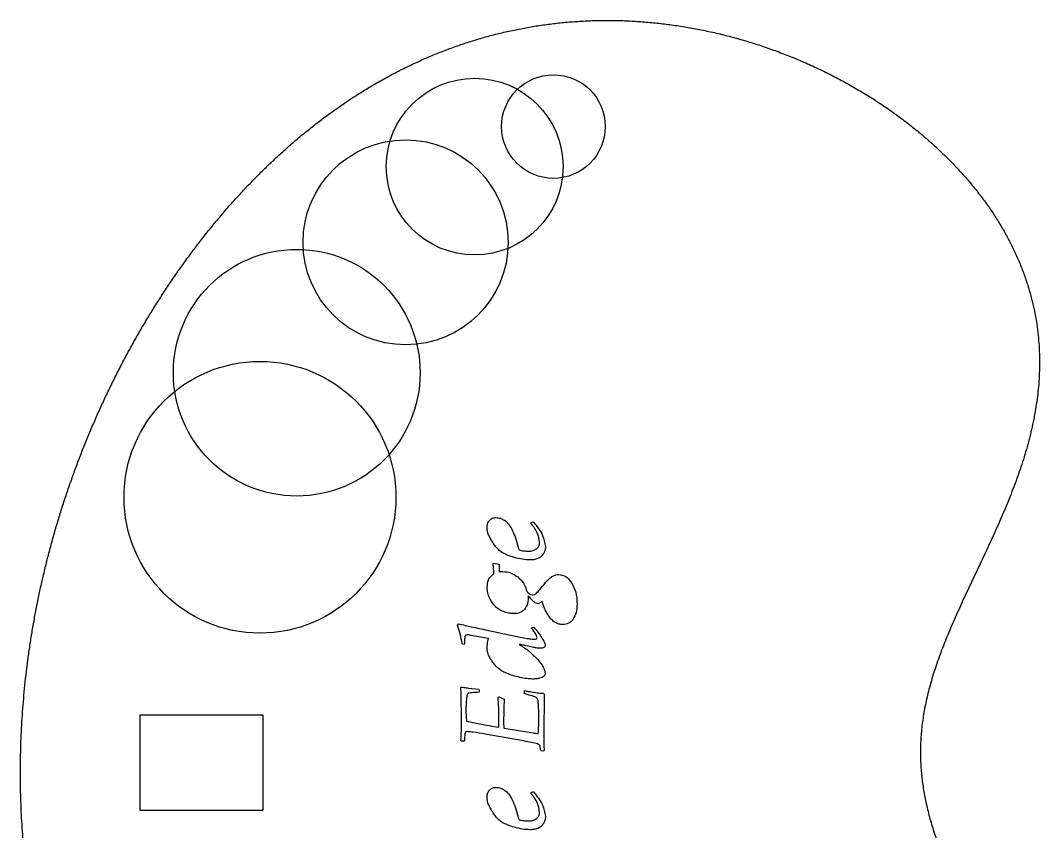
# Model space of a CAD drawing. Header units: millimetres. Extents: x -78 to -10, y -53 to 49.
# Drawn here: x -78.4 to -10.4, y -5.6 to 48.5 of the extents above; entities that cross this region are included whole.
import ezdxf

# ---------------------------------------------------------------- set-up
doc = ezdxf.new("R2010")
doc.units = ezdxf.units.MM
doc.layers.get('0').update_dxf_attribs({"linetype": 'CONTINUOUS'})

msp = doc.modelspace()

# ---------------------------------------------------------------- linework, layer by layer
for p, q in [((-44.386, 14.957), (-44.37, 15)), ((-44.37, 15), (-44.273, 15.043)), ((-44.273, 15.043), (-44.222, 15.035)), ((-45.242, 13.359), (-45.199, 13.176)), ((-46.913, 12.285), (-46.894, 12.301)), ((-46.894, 12.301), (-46.503, 12.238)), ((-49.281, 8.148), (-49.206, 8.246)), ((-47.312, 7.828), (-45.109, 7.367)), ((-44.347, 7.953), (-44.335, 7.996)), ((-44.335, 7.996), (-44.245, 8.035)), ((-44.245, 8.035), (-44.195, 8.023)), ((-48.937, 6.887), (-48.972, 6.918)), ((-48.839, 6.875), (-48.937, 6.887)), ((-48.808, 6.906), (-48.839, 6.875)), ((-48.804, 7.234), (-48.808, 6.906)), ((-47.214, 7.277), (-48.398, 7.48)), ((-45.144, 6.887), (-45.148, 6.867)), ((-49.054, 3.996), (-49.023, 4.027)), ((-48.538, 3.957), (-47.859, 3.883)), ((-47.859, 3.883), (-47.827, 3.851)), ((-47.827, 3.715), (-47.859, 3.684)), ((-47.827, 3.851), (-47.827, 3.715)), ((-44.808, 3.769), (-44.777, 3.797)), ((-44.808, 3.605), (-44.808, 3.769)), ((-44.777, 3.57), (-44.808, 3.605)), ((-43.538, 3.609), (-43.503, 3.559)), ((-43.503, 3.559), (-43.534, 0.84)), ((-46.574, 3.348), (-46.534, 3.375)), ((-46.534, 3.375), (-46.163, 3.226)), ((-45.663, 0.582), (-47.441, 0.894)), ((-46.199, 1.293), (-44.773, 1.055)), ((-49.023, 0.43), (-49.054, 0.465)), ((-48.855, 0.41), (-49.023, 0.43)), ((-48.824, 0.434), (-48.855, 0.41)), ((-43.702, -0.227), (-43.734, -0.188)), ((-43.534, -0.238), (-43.702, -0.227)), ((-43.503, -0.211), (-43.534, -0.238)), ((-44.386, -3.043), (-44.37, -3)), ((-44.37, -3), (-44.273, -2.957)), ((-44.273, -2.957), (-44.222, -2.965)), ((-45.242, -4.641), (-45.199, -4.824))]:
    msp.add_line(p, q)
msp.add_lwpolyline([(-62.24, -4.185), (-62.24, 2.165), (-70.469, 2.165), (-70.469, -4.185)], close=True)
for centre, radius in [((-48.139, 38.752), 5.893), ((-42.886, 41.423), 3.455), ((-52.745, 33.699), 6.838), ((-60, 25), 8.228), ((-62.452, 16.693), 9.065)]:
    msp.add_circle(centre, radius)
msp.add_open_spline([(-32.295, -52.278), (-30.818, -51.894), (-27.888, -50.922), (-23.623, -48.87), (-18.447, -45.074), (-13.487, -39.077), (-10.564, -32.429), (-9.919, -25.696), (-11.356, -19.308), (-14.052, -13.425), (-16.853, -8), (-18.641, -2.86), (-18.638, 2.227), (-16.831, 7.47), (-14.008, 13.002), (-11.317, 18.867), (-9.946, 24.997), (-10.756, 31.181), (-13.934, 37.054), (-19.181, 42.167), (-25.894, 46.071), (-33.35, 48.392), (-40.894, 48.916), (-48.096, 47.651), (-54.693, 44.764), (-60.548, 40.523), (-65.609, 35.244), (-69.864, 29.233), (-73.298, 22.732), (-75.897, 15.925), (-77.647, 8.947), (-78.532, 1.892), (-78.54, -5.18), (-77.66, -12.233), (-75.887, -19.242), (-73.219, -26.152), (-69.664, -32.862), (-65.235, -39.191), (-59.96, -44.846), (-53.88, -49.421), (-47.093, -52.491), (-41.242, -53.45), (-36.752, -53.228), (-33.772, -52.663), (-32.295, -52.278)], degree=5)
for points, knots in [([(-47.312, 14.664), (-47.307, 14.757), (-47.297, 14.932), (-47.201, 15.079), (-47.156, 15.148)], [0, 0, 0, 0, 0.02723481, 0.0517074, 0.0517074, 0.0517074, 0.0517074]), ([(-47.156, 15.148), (-47.097, 15.203), (-46.975, 15.317), (-46.808, 15.329), (-46.722, 15.336)], [0, 0, 0, 0, 0.02335968, 0.0485074, 0.0485074, 0.0485074, 0.0485074]), ([(-46.722, 15.336), (-46.618, 15.328), (-46.41, 15.313), (-46.229, 15.209), (-46.138, 15.156)], [0, 0, 0, 0, 0.03074979, 0.06180517, 0.06180517, 0.06180517, 0.06180517]), ([(-46.138, 15.156), (-46.046, 15.076), (-45.835, 14.891), (-45.705, 14.641), (-45.632, 14.5)], [0, 0, 0, 0, 0.03635936, 0.08349749, 0.08349749, 0.08349749, 0.08349749]), ([(-44.222, 15.035), (-43.987, 14.754), (-43.585, 14.272), (-43.461, 13.661), (-43.409, 13.406)], [0, 0, 0, 0, 0.1076726, 0.1845265, 0.1845265, 0.1845265, 0.1845265]), ([(-47.169, 14.1), (-47.211, 14.194), (-47.29, 14.374), (-47.305, 14.57), (-47.312, 14.664)], [0, 0, 0, 0, 0.030592, 0.05860263, 0.05860263, 0.05860263, 0.05860263]), ([(-45.632, 14.5), (-45.555, 14.327), (-45.39, 13.959), (-45.293, 13.567), (-45.242, 13.359)], [0, 0, 0, 0, 0.0566558, 0.120776, 0.120776, 0.120776, 0.120776]), ([(-43.808, 13.691), (-43.844, 13.89), (-43.928, 14.358), (-44.219, 14.738), (-44.386, 14.957)], [0, 0, 0, 0, 0.0597812, 0.1408972, 0.1408972, 0.1408972, 0.1408972]), ([(-46.794, 13.484), (-46.867, 13.588), (-47.004, 13.786), (-47.116, 13.999), (-47.169, 14.1)], [0, 0, 0, 0, 0.03793219, 0.07211268, 0.07211268, 0.07211268, 0.07211268]), ([(-44.015, 13.254), (-43.955, 13.312), (-43.831, 13.432), (-43.816, 13.603), (-43.808, 13.691)], [0, 0, 0, 0, 0.02434479, 0.04987457, 0.04987457, 0.04987457, 0.04987457]), ([(-46.298, 12.998), (-46.387, 13.062), (-46.577, 13.199), (-46.719, 13.385), (-46.794, 13.484)], [0, 0, 0, 0, 0.03263828, 0.06981289, 0.06981289, 0.06981289, 0.06981289]), ([(-45.482, 12.674), (-45.644, 12.722), (-45.926, 12.806), (-46.187, 12.941), (-46.298, 12.998)], [0, 0, 0, 0, 0.05070794, 0.08800839, 0.08800839, 0.08800839, 0.08800839]), ([(-45.199, 13.176), (-45.084, 13.153), (-44.878, 13.112), (-44.668, 13.102), (-44.574, 13.098)], [0, 0, 0, 0, 0.03487087, 0.06306354, 0.06306354, 0.06306354, 0.06306354]), ([(-44.574, 13.098), (-44.466, 13.102), (-44.266, 13.109), (-44.094, 13.208), (-44.015, 13.254)], [0, 0, 0, 0, 0.03178391, 0.05877683, 0.05877683, 0.05877683, 0.05877683]), ([(-43.529, 12.961), (-43.572, 12.89), (-43.659, 12.75), (-43.8, 12.665), (-43.87, 12.623)], [0, 0, 0, 0, 0.02452289, 0.0486807, 0.0486807, 0.0486807, 0.0486807]), ([(-43.409, 13.406), (-43.415, 13.332), (-43.427, 13.176), (-43.494, 13.034), (-43.529, 12.961)], [0, 0, 0, 0, 0.02227048, 0.04644357, 0.04644357, 0.04644357, 0.04644357]), ([(-46.863, 11.609), (-46.865, 11.741), (-46.869, 11.968), (-46.9, 12.192), (-46.913, 12.285)], [0, 0, 0, 0, 0.03958513, 0.06782031, 0.06782031, 0.06782031, 0.06782031]), ([(-44.441, 12.512), (-44.61, 12.519), (-44.962, 12.536), (-45.304, 12.627), (-45.482, 12.674)], [0, 0, 0, 0, 0.050602, 0.1056243, 0.1056243, 0.1056243, 0.1056243]), ([(-43.87, 12.623), (-43.954, 12.591), (-44.137, 12.52), (-44.334, 12.514), (-44.441, 12.512)], [0, 0, 0, 0, 0.0267282, 0.05849097, 0.05849097, 0.05849097, 0.05849097]), ([(-47.3, 10.676), (-47.289, 10.878), (-47.268, 11.251), (-46.99, 11.497), (-46.863, 11.609)], [0, 0, 0, 0, 0.0579745, 0.1070002, 0.1070002, 0.1070002, 0.1070002]), ([(-46.503, 12.238), (-46.506, 12.204), (-46.51, 12.136), (-46.511, 12.068), (-46.511, 12.035)], [0, 0, 0, 0, 0.01036871, 0.02033127, 0.02033127, 0.02033127, 0.02033127]), ([(-46.511, 12.035), (-46.51, 11.986), (-46.509, 11.882), (-46.5, 11.778), (-46.495, 11.723)], [0, 0, 0, 0, 0.01465365, 0.03129652, 0.03129652, 0.03129652, 0.03129652]), ([(-46.495, 11.723), (-46.456, 11.727), (-46.38, 11.736), (-46.305, 11.737), (-46.269, 11.738)], [0, 0, 0, 0, 0.01197148, 0.02272078, 0.02272078, 0.02272078, 0.02272078]), ([(-46.269, 11.738), (-46.088, 11.723), (-45.722, 11.691), (-45.42, 11.482), (-45.267, 11.377)], [0, 0, 0, 0, 0.0535506, 0.108161, 0.108161, 0.108161, 0.108161]), ([(-45.267, 11.377), (-45.129, 11.243), (-44.845, 10.969), (-44.717, 10.594), (-44.652, 10.402)], [0, 0, 0, 0, 0.0567898, 0.1167367, 0.1167367, 0.1167367, 0.1167367]), ([(-44.021, 10.299), (-43.947, 10.375), (-43.733, 10.599), (-43.538, 10.839), (-43.409, 10.996)], [0, 0, 0, 0, 0.03184793, 0.09276087, 0.09276087, 0.09276087, 0.09276087]), ([(-43.409, 10.996), (-43.329, 11.094), (-43.189, 11.264), (-43.006, 11.384), (-42.929, 11.435)], [0, 0, 0, 0, 0.03783601, 0.06542812, 0.06542812, 0.06542812, 0.06542812]), ([(-42.929, 11.435), (-42.863, 11.466), (-42.737, 11.523), (-42.599, 11.534), (-42.534, 11.539)], [0, 0, 0, 0, 0.02165446, 0.04106608, 0.04106608, 0.04106608, 0.04106608]), ([(-42.534, 11.539), (-42.368, 11.509), (-42.007, 11.444), (-41.789, 11.146), (-41.671, 10.984)], [0, 0, 0, 0, 0.0487896, 0.106191, 0.106191, 0.106191, 0.106191]), ([(-41.671, 10.984), (-41.566, 10.78), (-41.343, 10.344), (-41.323, 9.854), (-41.312, 9.594)], [0, 0, 0, 0, 0.0680645, 0.1451523, 0.1451523, 0.1451523, 0.1451523]), ([(-47.144, 9.975), (-47.189, 10.085), (-47.282, 10.31), (-47.294, 10.553), (-47.3, 10.676)], [0, 0, 0, 0, 0.03562534, 0.07230862, 0.07230862, 0.07230862, 0.07230862]), ([(-44.652, 10.402), (-44.593, 10.339), (-44.494, 10.234), (-44.356, 10.198), (-44.3, 10.184)], [0, 0, 0, 0, 0.02520986, 0.04213334, 0.04213334, 0.04213334, 0.04213334]), ([(-44.3, 10.184), (-44.25, 10.189), (-44.147, 10.201), (-44.064, 10.265), (-44.021, 10.299)], [0, 0, 0, 0, 0.0146896, 0.03074029, 0.03074029, 0.03074029, 0.03074029]), ([(-46.775, 9.424), (-46.844, 9.506), (-46.988, 9.675), (-47.091, 9.872), (-47.144, 9.975)], [0, 0, 0, 0, 0.03208941, 0.06648977, 0.06648977, 0.06648977, 0.06648977]), ([(-44.574, 9.941), (-44.581, 9.798), (-44.594, 9.528), (-44.747, 9.307), (-44.818, 9.203)], [0, 0, 0, 0, 0.04214373, 0.07912395, 0.07912395, 0.07912395, 0.07912395]), ([(-44.169, 9.709), (-44.23, 9.762), (-44.378, 9.891), (-44.506, 10.039), (-44.581, 10.125)], [0, 0, 0, 0, 0.02433481, 0.05861641, 0.05861641, 0.05861641, 0.05861641]), ([(-44.581, 10.125), (-44.579, 10.091), (-44.575, 10.03), (-44.574, 9.968), (-44.574, 9.941)], [0, 0, 0, 0, 0.01027111, 0.01837874, 0.01837874, 0.01837874, 0.01837874]), ([(-43.921, 9.59), (-43.958, 9.598), (-44.05, 9.617), (-44.125, 9.675), (-44.169, 9.709)], [0, 0, 0, 0, 0.01128867, 0.0278267, 0.0278267, 0.0278267, 0.0278267]), ([(-43.648, 9.766), (-43.698, 9.716), (-43.777, 9.636), (-43.882, 9.602), (-43.921, 9.59)], [0, 0, 0, 0, 0.02074387, 0.0328945, 0.0328945, 0.0328945, 0.0328945]), ([(-43.257, 8.863), (-43.335, 9), (-43.498, 9.287), (-43.596, 9.601), (-43.648, 9.766)], [0, 0, 0, 0, 0.0470884, 0.09857713, 0.09857713, 0.09857713, 0.09857713]), ([(-41.312, 9.594), (-41.317, 9.39), (-41.325, 9.023), (-41.495, 8.7), (-41.57, 8.557)], [0, 0, 0, 0, 0.0602574, 0.1081346, 0.1081346, 0.1081346, 0.1081346]), ([(-46.224, 9.062), (-46.33, 9.109), (-46.534, 9.199), (-46.696, 9.351), (-46.775, 9.424)], [0, 0, 0, 0, 0.03443761, 0.06629078, 0.06629078, 0.06629078, 0.06629078]), ([(-45.546, 8.93), (-45.66, 8.936), (-45.893, 8.948), (-46.112, 9.024), (-46.224, 9.062)], [0, 0, 0, 0, 0.03409758, 0.06937121, 0.06937121, 0.06937121, 0.06937121]), ([(-44.818, 9.203), (-44.915, 9.123), (-45.125, 8.951), (-45.399, 8.937), (-45.546, 8.93)], [0, 0, 0, 0, 0.0366871, 0.07966582, 0.07966582, 0.07966582, 0.07966582]), ([(-42.765, 8.34), (-42.852, 8.403), (-43.048, 8.546), (-43.182, 8.749), (-43.257, 8.863)], [0, 0, 0, 0, 0.03193706, 0.07236722, 0.07236722, 0.07236722, 0.07236722]), ([(-49.206, 8.246), (-48.92, 8.18), (-48.29, 8.034), (-47.657, 7.901), (-47.312, 7.828)], [0, 0, 0, 0, 0.0882458, 0.1940131, 0.1940131, 0.1940131, 0.1940131]), ([(-42.261, 8.199), (-42.347, 8.206), (-42.524, 8.219), (-42.683, 8.299), (-42.765, 8.34)], [0, 0, 0, 0, 0.02553611, 0.05275978, 0.05275978, 0.05275978, 0.05275978]), ([(-41.57, 8.557), (-41.663, 8.452), (-41.847, 8.245), (-42.124, 8.214), (-42.261, 8.199)], [0, 0, 0, 0, 0.04036276, 0.08033915, 0.08033915, 0.08033915, 0.08033915]), ([(-48.972, 6.918), (-49.011, 7.144), (-49.084, 7.562), (-49.219, 7.964), (-49.281, 8.148)], [0, 0, 0, 0, 0.0686406, 0.1270201, 0.1270201, 0.1270201, 0.1270201]), ([(-48.648, 7.512), (-48.674, 7.51), (-48.723, 7.506), (-48.754, 7.469), (-48.769, 7.451)], [0, 0, 0, 0, 0.00747896, 0.01407605, 0.01407605, 0.01407605, 0.01407605]), ([(-48.398, 7.48), (-48.443, 7.489), (-48.526, 7.506), (-48.61, 7.51), (-48.648, 7.512)], [0, 0, 0, 0, 0.01387135, 0.0252264, 0.0252264, 0.0252264, 0.0252264]), ([(-43.972, 7.332), (-44, 7.41), (-44.084, 7.64), (-44.242, 7.829), (-44.347, 7.953)], [0, 0, 0, 0, 0.02478982, 0.07300334, 0.07300334, 0.07300334, 0.07300334]), ([(-44.195, 8.023), (-44.094, 7.905), (-43.901, 7.677), (-43.734, 7.428), (-43.654, 7.309)], [0, 0, 0, 0, 0.04647289, 0.08971043, 0.08971043, 0.08971043, 0.08971043]), ([(-48.769, 7.451), (-48.779, 7.423), (-48.804, 7.353), (-48.804, 7.279), (-48.804, 7.234)], [0, 0, 0, 0, 0.00884913, 0.02211052, 0.02211052, 0.02211052, 0.02211052]), ([(-47.312, 6.621), (-47.306, 6.714), (-47.291, 6.935), (-47.242, 7.152), (-47.214, 7.277)], [0, 0, 0, 0, 0.027842, 0.06643383, 0.06643383, 0.06643383, 0.06643383]), ([(-45.148, 6.867), (-44.921, 6.722), (-44.475, 6.435), (-44.112, 6.05), (-43.933, 5.861)], [0, 0, 0, 0, 0.0805192, 0.1582436, 0.1582436, 0.1582436, 0.1582436]), ([(-44.216, 6.678), (-44.342, 6.704), (-44.652, 6.769), (-44.961, 6.843), (-45.144, 6.887)], [0, 0, 0, 0, 0.03859445, 0.09510224, 0.09510224, 0.09510224, 0.09510224]), ([(-45.109, 7.367), (-44.949, 7.336), (-44.684, 7.284), (-44.417, 7.246), (-44.312, 7.23)], [0, 0, 0, 0, 0.04886183, 0.08086226, 0.08086226, 0.08086226, 0.08086226]), ([(-44.312, 7.23), (-44.287, 7.228), (-44.236, 7.224), (-44.185, 7.223), (-44.159, 7.223)], [0, 0, 0, 0, 0.00754225, 0.01525959, 0.01525959, 0.01525959, 0.01525959]), ([(-44.159, 7.223), (-44.106, 7.222), (-44.016, 7.221), (-43.985, 7.3), (-43.972, 7.332)], [0, 0, 0, 0, 0.0143258, 0.02377412, 0.02377412, 0.02377412, 0.02377412]), ([(-43.654, 7.309), (-43.59, 7.211), (-43.487, 7.056), (-43.445, 6.876), (-43.429, 6.809)], [0, 0, 0, 0, 0.03447405, 0.05517207, 0.05517207, 0.05517207, 0.05517207]), ([(-43.429, 6.809), (-43.434, 6.782), (-43.443, 6.725), (-43.491, 6.692), (-43.517, 6.674)], [0, 0, 0, 0, 0.0077875, 0.01670495, 0.01670495, 0.01670495, 0.01670495]), ([(-47.23, 6.209), (-47.254, 6.276), (-47.301, 6.409), (-47.308, 6.551), (-47.312, 6.621)], [0, 0, 0, 0, 0.02127061, 0.04222045, 0.04222045, 0.04222045, 0.04222045]), ([(-46.96, 5.73), (-47.016, 5.815), (-47.118, 5.968), (-47.195, 6.135), (-47.23, 6.209)], [0, 0, 0, 0, 0.03044365, 0.05498873, 0.05498873, 0.05498873, 0.05498873]), ([(-43.781, 6.621), (-43.841, 6.625), (-43.988, 6.633), (-44.132, 6.661), (-44.216, 6.678)], [0, 0, 0, 0, 0.01817046, 0.04396224, 0.04396224, 0.04396224, 0.04396224]), ([(-43.517, 6.674), (-43.553, 6.658), (-43.637, 6.623), (-43.728, 6.622), (-43.781, 6.621)], [0, 0, 0, 0, 0.01167666, 0.02711388, 0.02711388, 0.02711388, 0.02711388]), ([(-46.581, 5.287), (-46.647, 5.35), (-46.788, 5.485), (-46.9, 5.645), (-46.96, 5.73)], [0, 0, 0, 0, 0.02717365, 0.05844361, 0.05844361, 0.05844361, 0.05844361]), ([(-43.933, 5.861), (-43.789, 5.697), (-43.552, 5.428), (-43.463, 5.084), (-43.429, 4.949)], [0, 0, 0, 0, 0.064285, 0.1054675, 0.1054675, 0.1054675, 0.1054675]), ([(-46.013, 4.953), (-46.126, 5.005), (-46.327, 5.097), (-46.504, 5.229), (-46.581, 5.287)], [0, 0, 0, 0, 0.03705701, 0.06608628, 0.06608628, 0.06608628, 0.06608628]), ([(-45.12, 4.676), (-45.282, 4.713), (-45.587, 4.782), (-45.877, 4.899), (-46.013, 4.953)], [0, 0, 0, 0, 0.04966898, 0.09359384, 0.09359384, 0.09359384, 0.09359384]), ([(-43.429, 4.949), (-43.432, 4.912), (-43.439, 4.837), (-43.487, 4.779), (-43.511, 4.75)], [0, 0, 0, 0, 0.01103223, 0.02200214, 0.02200214, 0.02200214, 0.02200214]), ([(-44.273, 4.566), (-44.399, 4.573), (-44.684, 4.587), (-44.964, 4.644), (-45.12, 4.676)], [0, 0, 0, 0, 0.0378917, 0.08557541, 0.08557541, 0.08557541, 0.08557541]), ([(-43.812, 4.617), (-43.886, 4.602), (-44.039, 4.572), (-44.194, 4.568), (-44.273, 4.566)], [0, 0, 0, 0, 0.02278154, 0.04644839, 0.04644839, 0.04644839, 0.04644839]), ([(-43.511, 4.75), (-43.549, 4.723), (-43.639, 4.658), (-43.748, 4.632), (-43.812, 4.617)], [0, 0, 0, 0, 0.01378898, 0.03315363, 0.03315363, 0.03315363, 0.03315363]), ([(-49.023, 1.277), (-49.022, 1.846), (-49.021, 2.753), (-49.045, 3.659), (-49.054, 3.996)], [0, 0, 0, 0, 0.1707047, 0.2719038, 0.2719038, 0.2719038, 0.2719038]), ([(-49.023, 4.027), (-48.967, 4.02), (-48.806, 3.997), (-48.644, 3.973), (-48.538, 3.957)], [0, 0, 0, 0, 0.01676617, 0.0489453, 0.0489453, 0.0489453, 0.0489453]), ([(-48.62, 3.56), (-48.634, 3.519), (-48.674, 3.395), (-48.683, 3.265), (-48.689, 3.178)], [0, 0, 0, 0, 0.01293189, 0.0390047, 0.0390047, 0.0390047, 0.0390047]), ([(-48.517, 3.631), (-48.537, 3.624), (-48.579, 3.611), (-48.606, 3.578), (-48.62, 3.56)], [0, 0, 0, 0, 0.00630262, 0.01275932, 0.01275932, 0.01275932, 0.01275932]), ([(-47.859, 3.684), (-48.013, 3.674), (-48.232, 3.661), (-48.451, 3.638), (-48.517, 3.631)], [0, 0, 0, 0, 0.04625841, 0.06603773, 0.06603773, 0.06603773, 0.06603773]), ([(-44.777, 3.797), (-44.697, 3.777), (-44.496, 3.726), (-44.29, 3.699), (-44.165, 3.682)], [0, 0, 0, 0, 0.02452847, 0.06224989, 0.06224989, 0.06224989, 0.06224989]), ([(-44.437, 3.473), (-44.5, 3.489), (-44.615, 3.519), (-44.727, 3.555), (-44.777, 3.57)], [0, 0, 0, 0, 0.01973383, 0.03536428, 0.03536428, 0.03536428, 0.03536428]), ([(-44.056, 3.35), (-44.101, 3.368), (-44.224, 3.419), (-44.354, 3.452), (-44.437, 3.473)], [0, 0, 0, 0, 0.01453493, 0.04006872, 0.04006872, 0.04006872, 0.04006872]), ([(-44.165, 3.682), (-44.04, 3.664), (-43.832, 3.635), (-43.622, 3.617), (-43.538, 3.609)], [0, 0, 0, 0, 0.03795558, 0.06311834, 0.06311834, 0.06311834, 0.06311834]), ([(-48.689, 3.178), (-48.697, 3.068), (-48.715, 2.846), (-48.717, 2.624), (-48.718, 2.512)], [0, 0, 0, 0, 0.03303215, 0.06668241, 0.06668241, 0.06668241, 0.06668241]), ([(-46.523, 2.047), (-46.526, 2.244), (-46.532, 2.678), (-46.559, 3.111), (-46.574, 3.348)], [0, 0, 0, 0, 0.0590957, 0.130194, 0.130194, 0.130194, 0.130194]), ([(-46.163, 3.226), (-46.176, 2.959), (-46.197, 2.494), (-46.204, 2.029), (-46.206, 1.832)], [0, 0, 0, 0, 0.0804355, 0.1395273, 0.1395273, 0.1395273, 0.1395273]), ([(-43.943, 3.23), (-43.956, 3.254), (-43.984, 3.303), (-44.031, 3.334), (-44.056, 3.35)], [0, 0, 0, 0, 0.00805792, 0.01666156, 0.01666156, 0.01666156, 0.01666156]), ([(-43.882, 2.81), (-43.888, 2.904), (-43.897, 3.045), (-43.931, 3.183), (-43.943, 3.23)], [0, 0, 0, 0, 0.02793188, 0.04249129, 0.04249129, 0.04249129, 0.04249129]), ([(-43.855, 1.969), (-43.855, 2.122), (-43.857, 2.402), (-43.874, 2.683), (-43.882, 2.81)], [0, 0, 0, 0, 0.04585442, 0.08423979, 0.08423979, 0.08423979, 0.08423979]), ([(-48.718, 2.512), (-48.717, 2.371), (-48.716, 2.118), (-48.693, 1.866), (-48.683, 1.754)], [0, 0, 0, 0, 0.04219684, 0.07589382, 0.07589382, 0.07589382, 0.07589382]), ([(-46.534, 1.351), (-46.531, 1.475), (-46.525, 1.706), (-46.523, 1.938), (-46.523, 2.047)], [0, 0, 0, 0, 0.03692481, 0.06954322, 0.06954322, 0.06954322, 0.06954322]), ([(-48.683, 1.754), (-48.392, 1.693), (-47.678, 1.543), (-46.96, 1.423), (-46.534, 1.351)], [0, 0, 0, 0, 0.0893065, 0.2185989, 0.2185989, 0.2185989, 0.2185989]), ([(-46.206, 1.832), (-46.206, 1.756), (-46.205, 1.576), (-46.201, 1.396), (-46.199, 1.293)], [0, 0, 0, 0, 0.02285278, 0.0539128, 0.0539128, 0.0539128, 0.0539128]), ([(-43.902, 0.922), (-43.888, 1.099), (-43.861, 1.447), (-43.857, 1.797), (-43.855, 1.969)], [0, 0, 0, 0, 0.0532416, 0.1048172, 0.1048172, 0.1048172, 0.1048172]), ([(-49.054, 0.465), (-49.045, 0.596), (-49.026, 0.866), (-49.024, 1.137), (-49.023, 1.277)], [0, 0, 0, 0, 0.03932743, 0.08132736, 0.08132736, 0.08132736, 0.08132736]), ([(-48.796, 0.855), (-48.801, 0.797), (-48.814, 0.657), (-48.82, 0.516), (-48.824, 0.434)], [0, 0, 0, 0, 0.01744471, 0.04228177, 0.04228177, 0.04228177, 0.04228177]), ([(-48.745, 1.027), (-48.757, 1.007), (-48.787, 0.955), (-48.793, 0.894), (-48.796, 0.855)], [0, 0, 0, 0, 0.00676953, 0.01808956, 0.01808956, 0.01808956, 0.01808956]), ([(-48.636, 1.062), (-48.658, 1.062), (-48.698, 1.06), (-48.731, 1.038), (-48.745, 1.027)], [0, 0, 0, 0, 0.00650493, 0.01171384, 0.01171384, 0.01171384, 0.01171384]), ([(-47.441, 0.894), (-47.709, 0.941), (-48.106, 1.009), (-48.506, 1.049), (-48.636, 1.062)], [0, 0, 0, 0, 0.0816418, 0.1207353, 0.1207353, 0.1207353, 0.1207353]), ([(-44.773, 1.055), (-44.598, 1.025), (-44.308, 0.975), (-44.017, 0.937), (-43.902, 0.922)], [0, 0, 0, 0, 0.05333357, 0.08812355, 0.08812355, 0.08812355, 0.08812355]), ([(-43.534, 0.84), (-43.534, 0.639), (-43.534, 0.288), (-43.512, -0.062), (-43.503, -0.211)], [0, 0, 0, 0, 0.0602592, 0.1051445, 0.1051445, 0.1051445, 0.1051445]), ([(-44.117, 0.285), (-44.276, 0.318), (-44.79, 0.424), (-45.307, 0.518), (-45.663, 0.582)], [0, 0, 0, 0, 0.0488379, 0.1575154, 0.1575154, 0.1575154, 0.1575154]), ([(-43.831, 0.176), (-43.868, 0.196), (-43.957, 0.246), (-44.057, 0.271), (-44.117, 0.285)], [0, 0, 0, 0, 0.01240384, 0.03066244, 0.03066244, 0.03066244, 0.03066244]), ([(-43.788, 0.129), (-43.794, 0.138), (-43.806, 0.156), (-43.823, 0.169), (-43.831, 0.176)], [0, 0, 0, 0, 0.00314448, 0.00639672, 0.00639672, 0.00639672, 0.00639672]), ([(-43.734, -0.188), (-43.741, -0.116), (-43.752, -0.009), (-43.779, 0.095), (-43.788, 0.129)], [0, 0, 0, 0, 0.02158636, 0.03214994, 0.03214994, 0.03214994, 0.03214994]), ([(-47.156, -2.852), (-47.097, -2.797), (-46.975, -2.683), (-46.808, -2.671), (-46.722, -2.664)], [0, 0, 0, 0, 0.02335968, 0.0485074, 0.0485074, 0.0485074, 0.0485074]), ([(-46.722, -2.664), (-46.618, -2.672), (-46.41, -2.687), (-46.229, -2.791), (-46.138, -2.844)], [0, 0, 0, 0, 0.03074986, 0.06180504, 0.06180504, 0.06180504, 0.06180504]), ([(-47.312, -3.336), (-47.307, -3.243), (-47.297, -3.068), (-47.201, -2.921), (-47.156, -2.852)], [0, 0, 0, 0, 0.02723481, 0.0517074, 0.0517074, 0.0517074, 0.0517074]), ([(-47.169, -3.9), (-47.211, -3.806), (-47.29, -3.626), (-47.305, -3.43), (-47.312, -3.336)], [0, 0, 0, 0, 0.03059155, 0.05860266, 0.05860266, 0.05860266, 0.05860266]), ([(-46.138, -2.844), (-46.046, -2.924), (-45.835, -3.109), (-45.705, -3.359), (-45.632, -3.5)], [0, 0, 0, 0, 0.03635936, 0.08349749, 0.08349749, 0.08349749, 0.08349749]), ([(-43.808, -4.309), (-43.844, -4.11), (-43.928, -3.642), (-44.219, -3.262), (-44.386, -3.043)], [0, 0, 0, 0, 0.0597812, 0.1408972, 0.1408972, 0.1408972, 0.1408972]), ([(-44.222, -2.965), (-43.987, -3.246), (-43.585, -3.728), (-43.461, -4.339), (-43.409, -4.594)], [0, 0, 0, 0, 0.1076726, 0.1845265, 0.1845265, 0.1845265, 0.1845265]), ([(-46.794, -4.516), (-46.867, -4.412), (-47.004, -4.214), (-47.116, -4.001), (-47.169, -3.9)], [0, 0, 0, 0, 0.03793259, 0.07211266, 0.07211266, 0.07211266, 0.07211266]), ([(-45.632, -3.5), (-45.555, -3.673), (-45.39, -4.041), (-45.293, -4.433), (-45.242, -4.641)], [0, 0, 0, 0, 0.0566558, 0.120776, 0.120776, 0.120776, 0.120776]), ([(-46.298, -5.002), (-46.387, -4.938), (-46.577, -4.801), (-46.719, -4.615), (-46.794, -4.516)], [0, 0, 0, 0, 0.03263828, 0.06981289, 0.06981289, 0.06981289, 0.06981289]), ([(-44.574, -4.902), (-44.466, -4.898), (-44.266, -4.891), (-44.094, -4.792), (-44.015, -4.746)], [0, 0, 0, 0, 0.03178391, 0.05877683, 0.05877683, 0.05877683, 0.05877683]), ([(-44.015, -4.746), (-43.955, -4.688), (-43.831, -4.568), (-43.816, -4.397), (-43.808, -4.309)], [0, 0, 0, 0, 0.02434479, 0.04987457, 0.04987457, 0.04987457, 0.04987457]), ([(-43.409, -4.594), (-43.415, -4.668), (-43.427, -4.824), (-43.494, -4.966), (-43.529, -5.039)], [0, 0, 0, 0, 0.02227048, 0.04644357, 0.04644357, 0.04644357, 0.04644357]), ([(-45.482, -5.326), (-45.644, -5.278), (-45.926, -5.194), (-46.187, -5.059), (-46.298, -5.002)], [0, 0, 0, 0, 0.05070794, 0.08800839, 0.08800839, 0.08800839, 0.08800839]), ([(-44.441, -5.488), (-44.61, -5.481), (-44.962, -5.464), (-45.304, -5.373), (-45.482, -5.326)], [0, 0, 0, 0, 0.050602, 0.1056243, 0.1056243, 0.1056243, 0.1056243]), ([(-45.199, -4.824), (-45.084, -4.847), (-44.878, -4.888), (-44.668, -4.898), (-44.574, -4.902)], [0, 0, 0, 0, 0.03487087, 0.06306354, 0.06306354, 0.06306354, 0.06306354]), ([(-43.87, -5.377), (-43.954, -5.409), (-44.137, -5.48), (-44.334, -5.486), (-44.441, -5.488)], [0, 0, 0, 0, 0.02672835, 0.05849108, 0.05849108, 0.05849108, 0.05849108]), ([(-43.529, -5.039), (-43.572, -5.11), (-43.659, -5.25), (-43.8, -5.335), (-43.87, -5.377)], [0, 0, 0, 0, 0.02452289, 0.0486807, 0.0486807, 0.0486807, 0.0486807])]:
    msp.add_open_spline(points, degree=3, knots=knots)

doc.saveas('drawing.dxf')
